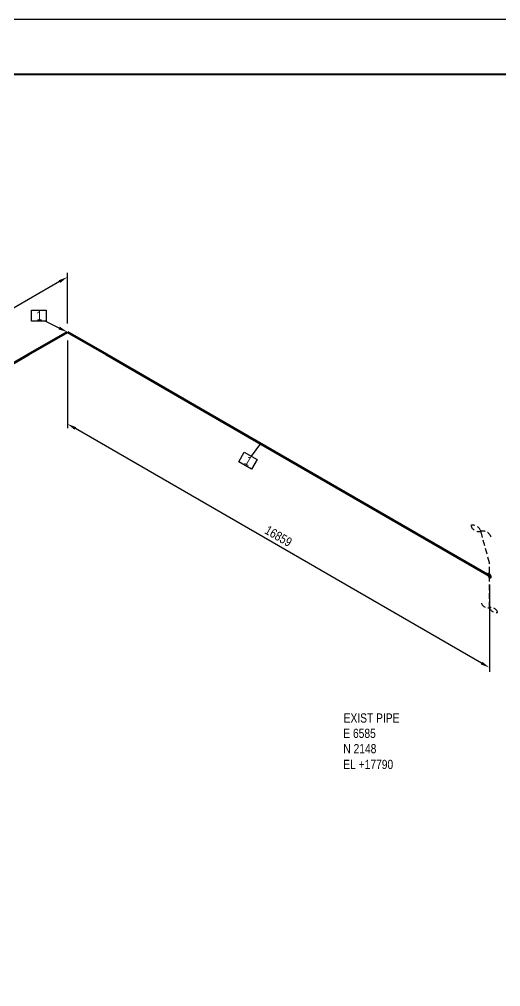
# Model space of a CAD drawing. Header units: millimetres. Extents: x 0 to 594, y 0 to 420.
# Drawn here: x 236.7 to 367.9, y 156.5 to 420 of the extents above; entities that cross this region are included whole.
import ezdxf
from ezdxf import colors
from ezdxf.entities.mleader import LeaderData, LeaderLine
from ezdxf.enums import TextEntityAlignment as Align
from ezdxf.math import Vec2, Vec3

# ---------------------------------------------------------------- set-up
doc = ezdxf.new("R2010")
doc.units = ezdxf.units.MM
doc.header["$LTSCALE"] = 0.25
doc.linetypes.add('DASHED2', pattern=[9.524999999999999, 6.35, -3.175])
for name, color, linetype in [('연속', 7, 'DASHED2'), ('주석', 7, 'Continuous'), ('치수', 1, 'Continuous')]:
    doc.layers.add(name, color=color, linetype=linetype)
doc.layers.add('파이프', color=3, linetype='Continuous', lineweight=70)
doc.styles.add('AdskIsoAnnotation', font='arial.ttf', dxfattribs={"width": 0.8, "height": 1})
doc.styles.add('AdskIsoMetric', font='arial.ttf', dxfattribs={"width": 0.8, "height": 2.5})
doc.styles.add('AdskIsoMetric-30', font='arial.ttf', dxfattribs={"width": 0.8, "height": 2.5})
doc.styles.add('AdskIsoMetric30', font='arial.ttf', dxfattribs={"width": 0.8, "oblique": 30, "height": 2.5})
doc.styles.get("Standard").update_dxf_attribs({"font": 'arial.ttf'})
doc.dimstyles.new('AdskIsoMetric', dxfattribs={"dimtxt": 2.5, "dimasz": 2.5, "dimexe": 1, "dimexo": 2, "dimgap": 0.8, "dimtad": 1, "dimdec": 0, "dimrnd": 1, "dimzin": 0, "dimdsep": 46, "dimtxsty": 'AdskIsoMetric', "dimcen": 0, "dimclrt": 7, "dimadec": 0, "dimazin": 0, "dimtfac": 1, "dimtdec": 0, "dimtmove": 1, "dimatfit": 3, "dimfxl": 0, "dimfrac": 2, "dimtolj": 1, "dimtzin": 0, "dimarcsym": 0})

# ---------------------------------------------------------------- blocks, each defined once
blk = doc.blocks.new('*D35')
at = {"layer": 'Defpoints', "color": 0}
for p in [(249.7956752997088, 334.8075575892275), (211.5445589655428, 327.7232652765497), (211.5445589656384, 312.7232652765497)]:
    blk.add_point(p, dxfattribs=at)
at = {"layer": '치수', "color": 0, "lineweight": -2}
for p, q in [((249.7956752996941, 337.116958665988), (249.7956752996058, 350.9622581276079)), ((247.6306117901618, 348.5575575892108), (213.7096224749941, 328.9732652765666)), ((211.5445589656237, 315.0326663533101), (211.5445589655354, 328.87796581493))]:
    blk.add_line(p, q, dxfattribs=at)
at = {"layer": '치수', "color": 0}
for points in [[(247.4222784568257, 348.9184015074527), (247.838945123498, 348.1967136709689), (249.7956752996132, 349.8075575892277)], [(213.5012891416579, 329.3341091948085), (213.9179558083302, 328.6124213583248), (211.5445589655428, 327.7232652765497)]]:
    blk.add_solid(points, dxfattribs=at)
at = {"layer": '치수', "color": 7, "insert": (230.4501466801134, 341.2306945181426), "char_height": 2.5, "attachment_point": 5, "rotation": 30.00000000044799, "style": 'AdskIsoMetric30'}
blk.add_mtext('\\A1;4442', dxfattribs=at)
blk = doc.blocks.new('*D36')
at = {"layer": 'Defpoints', "color": 0}
for p in [(249.7956752997088, 334.8075575892275), (249.7956752995823, 309.8075575892276), (364.8173128618574, 268.3997841793441)]:
    blk.add_point(p, dxfattribs=at)
at = {"layer": '치수', "color": 0, "lineweight": -2}
for p, q in [((249.7956752996971, 332.4981565124693), (249.7956752995765, 308.6528570508485)), ((362.6522493522759, 244.6497841793551), (251.9607388090374, 308.5575575892171)), ((364.8173128618457, 266.0903831025859), (364.8173128617251, 242.2450836409654))]:
    blk.add_line(p, q, dxfattribs=at)
at = {"layer": '치수', "color": 0}
for points in [[(252.1690721423725, 308.9184015074596), (251.7524054757023, 308.1967136709745), (249.7956752995823, 309.8075575892276)], [(362.860582685611, 245.0106280975976), (362.4439160189409, 244.2889402611125), (364.817312861731, 243.3997841793446)]]:
    blk.add_solid(points, dxfattribs=at)
at = {"layer": '치수', "color": 7, "insert": (307.3064940806698, 279.2215527196778), "char_height": 2.5, "attachment_point": 5, "rotation": 329.9999999997217, "style": 'AdskIsoMetric-30'}
blk.add_mtext('\\A1;16859', dxfattribs=at)
blk = doc.blocks.new('절곡부-1-Iso2DSkew0')
at = {"color": 0, "linetype": 'ByBlock', "lineweight": -2, "extrusion": (-0.9876883405952016, -0.09031748049076119, 0.1277282058517159)}
for p, q in [((-1.564345740718914e-05, 5.702425267735507e-05), (-2.346516975597427, 8.553631939818217)), ((-1.564345740718914e-05, 5.702425267777831e-05), (-1.564345740718914e-05, 5.702425267777831e-05)), ((-2.224296302699713e-10, -12.2474487138183), (-1.482863311308424e-15, -8.16497150004935e-05))]:
    blk.add_line(p, q, dxfattribs=at)
blk = doc.blocks.new('절곡부-4-Iso2DSkew90')
at = {"color": 0, "linetype": 'ByBlock', "lineweight": -2, "extrusion": (1.661367166860672e-12, -0.8164965809214247, -0.577350269198537)}
for p, q in [((-10.60660171779821, -6.123724357066854), (-7.071068306647933e-05, -4.08248319037402e-05)), ((7.071068306569635e-05, -4.082483190400041e-05), (10.60660171763361, -6.123724357133111)), ((7.071068306490926e-05, -4.082483190354835e-05), (7.071068306490926e-05, -4.082483190354835e-05))]:
    blk.add_line(p, q, dxfattribs=at)
blk = doc.blocks.new('Weld-1-IsoRight')
blk.add_hatch(color=256).paths.add_polyline_path([(-0.03110926873516343, 0.01583308359768423), (-0.03062289385341115, 0.02197159047412338), (-0.02917854746281879, 0.02736196458754277), (-0.02682011529758997, 0.03184042214816708), (-0.02361925712564089, 0.03527088748922563), (-0.01967322940281385, 0.03754912765722956), (-0.01510193018468056, 0.0386059194775192), (-0.010044256084795, 0.03840915286539755), (-0.0046538819713756, 0.0369648064748052), (0.0009054083658023068, 0.03431676603994575), (0.006464698702980208, 0.0305454909294593), (0.01185507281639961, 0.02576556942922068), (0.01691274691628517, 0.0201222370352577), (0.02148404613441846, 0.01378696354669689), (0.0254300738572455, 0.006952243042685139), (0.02863093202919458, -0.0001742549527986474), (0.03098936419442341, -0.007375995404343622), (0.03243371058501576, -0.01443415707258615), (0.03292008546676804, -0.02113428128683879), (0.03243371058501577, -0.02727278816327793), (0.0309893641944234, -0.03266316227669734), (0.02863093202919458, -0.03714161983732166), (0.02543007385724549, -0.04057208517838019), (0.02148404613441846, -0.04285032534638412), (0.01691274691628519, -0.04390711716667377), (0.01185507281639961, -0.04371035055455211), (0.006464698702980208, -0.04226600416395975), (0.0009054083658023102, -0.03961796372910031), (-0.004653881971375586, -0.03584668861861387), (-0.01004425608479498, -0.03106676711837527), (-0.01510193018468056, -0.02542343472441225), (-0.01967322940281384, -0.01908816123585146), (-0.02361925712564088, -0.01225344073183971), (-0.02682011529758996, -0.005126942736355953), (-0.02917854746281879, 0.002074797715189062), (-0.03062289385341115, 0.009132959383431583)], is_closed=False, flags=0)
blk = doc.blocks.new('AnnoRect')
at = {"color": 0, "linetype": 'ByBlock', "lineweight": -2}
blk.add_wipeout([(-0.8095147142857141, -0.5999939999999999), (-0.8095147142857141, 0.5999939999999997), (0.8095147142857136, 0.5999939999999997), (0.8095147142857136, -0.5999939999999997)], dxfattribs=at)
blk.add_lwpolyline([(-0.8095147142857141, -0.5999939999999999), (-0.8095147142857141, 0.5999940000000001), (0.8095147142857141, 0.5999940000000004), (0.8095147142857141, -0.5999939999999997)], close=True, dxfattribs=at)
at = {"color": 0, "linetype": 'ByBlock', "lineweight": -2, "style": 'AdskIsoAnnotation', "width": 0.8}
blk.add_attdef('XX', text='', height=1, dxfattribs=at).set_placement((0, 0), align=Align.MIDDLE_CENTER)

msp = doc.modelspace()

# ---------------------------------------------------------------- linework, layer by layer
at = {"layer": '연속'}
for centre, radius, start, end in [((360.2505602761049, 279.8872788503361), 2.314365809614224, 16.39718102749098, 103.6028189725083), ((361.9264803451414, 282.7900575593316), 2.314365809614224, 196.3971810274884, 283.6028189725104), ((363.0151114275103, 278.2911644988837), 2.314365809614224, 16.39718102749098, 103.6028189725083), ((364.3840755392783, 261.5299334008303), 1.842074257665802, 196.3971810274884, 283.6028189725131), ((365.2505501841235, 257.949127350112), 1.842074257665802, 16.39718102748844, 103.6028189725135), ((366.5844660258857, 260.2595373610652), 1.842074257665802, 196.3971810274884, 283.6028189725131)]:
    msp.add_arc(centre, radius, start, end, dxfattribs=at)
at = {"layer": '파이프'}
for points in [[(222.1511606835679, 318.8469896336171), (239.1890735820754, 328.6838332320552)], [(260.4022770175121, 328.6838332321981), (286.155026020546, 313.8154766627573)], [(286.155026020546, 313.8154766627573), (325.4861694411994, 291.107630421053)], [(325.4861694411994, 291.107630421053), (364.8173128618578, 268.3997841793458)]]:
    msp.add_lwpolyline(points, dxfattribs=at)

# ---------------------------------------------------------------- block references
at = {"layer": '연속'}
msp.add_blockref('절곡부-1-Iso2DSkew0', (364.8173128619233, 271.9869790892894), dxfattribs=at)
at = {"layer": '연속', "xscale": 20, "yscale": 20, "zscale": 20, "rotation": 180}
msp.add_blockref('Weld-1-IsoRight', (364.8173128618574, 268.3997841793441), dxfattribs=at)
at = {"layer": '파이프'}
msp.add_blockref('절곡부-4-Iso2DSkew90', (249.7956752997088, 334.8075575892275), dxfattribs=at)

# ---------------------------------------------------------------- texts
at = {"layer": '주석', "style": 'AdskIsoAnnotation', "width": 0.8}
for s, p in [('EXIST PIPE', (325.075723752739, 228.436877291517)), ('E 6585', (324.9774972861633, 224.2599787012487)), ('N 2148', (324.9856828250446, 220.0830801109804)), ('EL +17790', (324.9774972861633, 215.7932443364575))]:
    msp.add_text(s, height=2.5, dxfattribs=at).set_placement(p)

# ---------------------------------------------------------------- dimensions: what is measured, and where the dimension line sits
at = {"layer": '치수'}
for base, p1, p2, angle, text, override, picture, middle in [((211.5445589655428, 327.7232652765497), (249.7956752997088, 334.8075575892275), (211.5445589656385, 312.7232652765497), 210.000000000448, '4442', {"dimtad": 0, "dimlfac": 100.5796798276817, "dimtxsty": 'AdskIsoMetric30', "dimse1": 0, "dimse2": 0, "dimsd1": 0, "dimsd2": 0, "dimtmove": 1}, '*D35', (230.4501466801134, 341.2306945181426)), ((249.7956752995823, 309.8075575892276), (364.8173128618574, 268.3997841793441), (249.7956752997088, 334.8075575892275), 149.9999999997216, '16859', {"dimtad": 0, "dimlfac": 126.9358655957647, "dimtxsty": 'AdskIsoMetric-30', "dimse1": 0, "dimse2": 0, "dimsd1": 0, "dimsd2": 0, "dimtmove": 1}, '*D36', (307.3064940806698, 279.2215527196778))]:
    dim = msp.add_linear_dim(base=base, p1=p1, p2=p2, angle=angle, text=text, dimstyle='AdskIsoMetric', override=override, dxfattribs=at)
    dim.commit()
    dim.dimension.update_dxf_attribs({"geometry": picture, "text_midpoint": middle, "dimtype": 160})

# ---------------------------------------------------------------- leaders
at = {"layer": '주석'}
ml = msp.add_multileader_mtext('Standard', dxfattribs=at)
ml.set_content('')
ml.set_leader_properties()
ml.build(insert=Vec2(0, 0))
ml.multileader.update_dxf_attribs({"dogleg_length": 0, "arrow_head_size": 2.5})
ctx = ml.context
ctx.base_point, ctx.arrow_head_size, ctx.plane_origin = Vec3(243.7500000000001, 337.7924064456146), 2.5, Vec3(0, -45.20759355438554)
notes = []
notes.append((ctx, [(0, (1, 1, 0), (243.7500000000001, 337.7924064456146), (-1, 0), 0, [(0, [(249.7956752997089, 334.8075575892275)], 0, [])])]))
ctx.mtext, ml.multileader.dxf.content_type = None, 0
ml = msp.add_multileader_mtext('Standard', dxfattribs=at)
ml.set_content('')
ml.set_leader_properties()
ml.build(insert=Vec2(0, 0))
ml.multileader.update_dxf_attribs({"dogleg_length": 0, "arrow_head_size": 0})
ctx = ml.context
ctx.base_point, ctx.arrow_head_size, ctx.plane_origin = Vec3(299.8857731099766, 301.0130385891885), 0, Vec3(0, -45.20759355438554)
notes.append((ctx, [(0, (1, 1, 0), (299.8857731099766, 301.0130385891885), (-1, 0), 0, [(0, [(302.3788732210748, 304.4486341141358)], 0, [])])]))
ctx.mtext, ml.multileader.dxf.content_type = None, 0
for ctx, leaders in notes:
    for number, flags, end, landing, length, lines in leaders:
        leader = LeaderData()
        leader.index, (leader.has_last_leader_line, leader.has_dogleg_vector, leader.attachment_direction) = number, flags
        leader.last_leader_point, leader.dogleg_vector, leader.dogleg_length = Vec3(end), Vec3(landing), length
        for number, points, colour, breaks in lines:
            line = LeaderLine()
            line.index, line.vertices, line.color, line.breaks = number, Vec3.list(points), colors.encode_raw_color(colour), breaks
            leader.lines.append(line)
        ctx.leaders.append(leader)

# ---------------------------------------------------------------- next in the draw order: block references
ref = msp.add_blockref('AnnoRect', (242.0237867857144, 339.2923914456145), dxfattribs=dict(at, xscale=2.5, yscale=2.5, zscale=2.5))
ref.add_attrib('XX_001', '1', (241.3512083409668, 338.0372754838137), dxfattribs={"layer": '0', "color": 0, "linetype": 'ByBlock', "lineweight": -2, "height": 2.5, "style": 'AdskIsoAnnotation', "width": 0.8})
ref = msp.add_blockref('AnnoRect', (299.0000000000002, 299.7924064456145), dxfattribs=dict(at, xscale=2.5, yscale=2.5, zscale=2.5, rotation=329.9999999997215))
ref.add_attrib('XX_001', '1', (297.7899719999069, 299.0417333603793), dxfattribs={"layer": '0', "color": 0, "linetype": 'ByBlock', "lineweight": -2, "height": 2.5, "rotation": 329.9999999997215, "style": 'AdskIsoAnnotation', "width": 0.8})

# ---------------------------------------------------------------- next in the draw order: linework, layer by layer
msp.add_lwpolyline([(0, 0), (594, 0), (594, 420), (0, 420)], close=True)
at = {"const_width": 0.5}
msp.add_lwpolyline([(15, 15), (579, 15), (579, 405.0000000000001), (15, 405)], close=True, dxfattribs=at)

doc.saveas('drawing.dxf')
